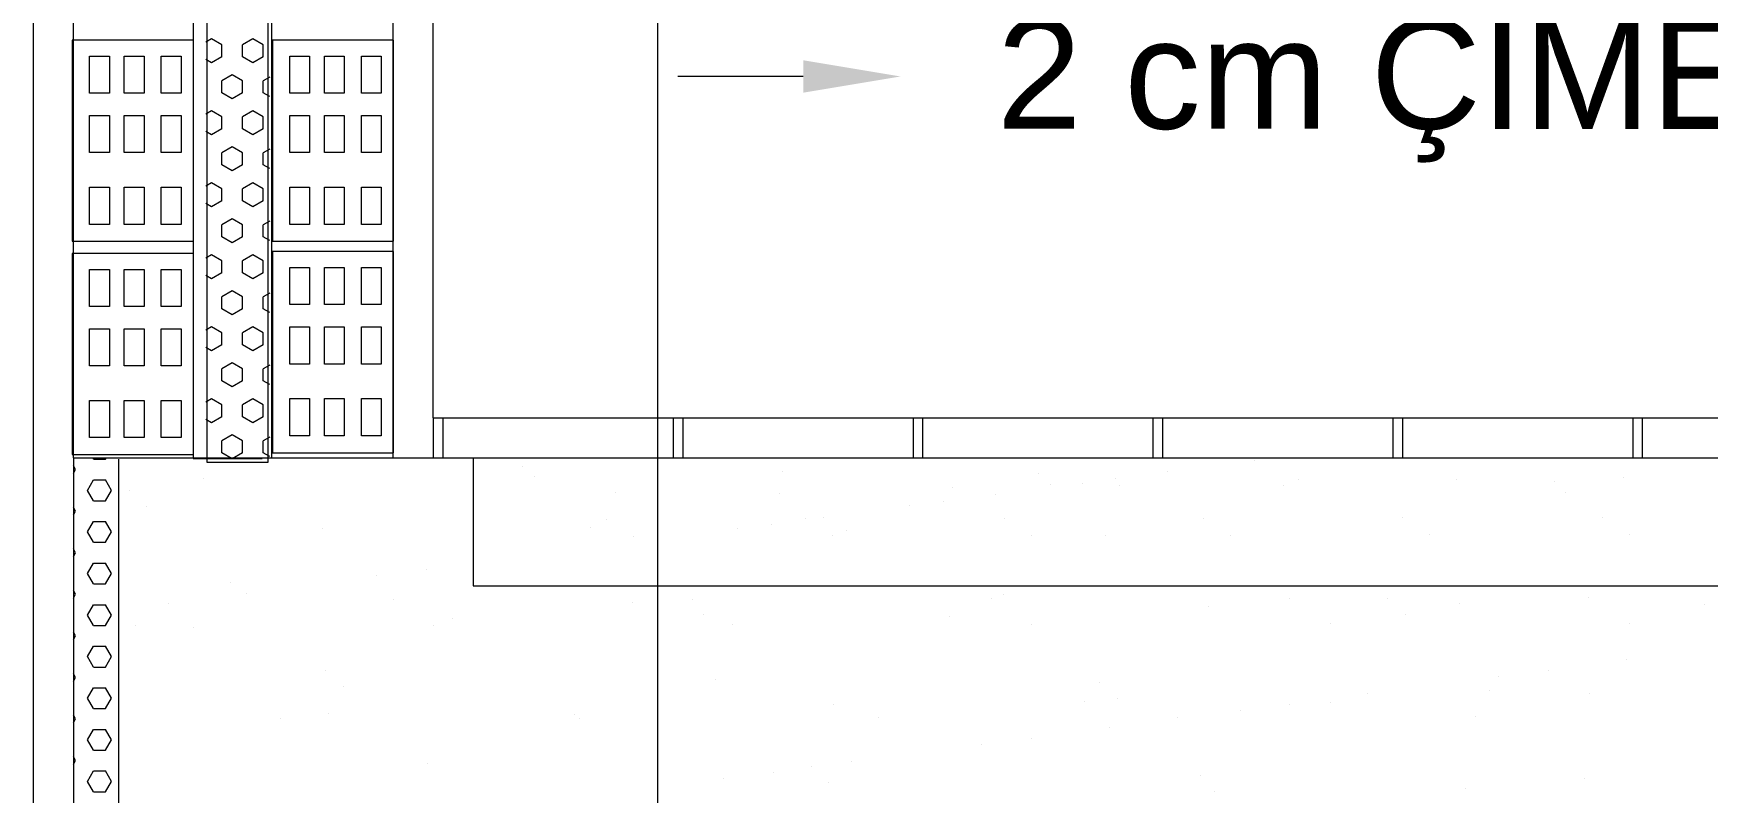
# Model space of a CAD drawing. Header units: inches. Extents: x -7543 to -822, y 102837 to 190349.
# Drawn here: x -822.4808 to -822.4285, y 102836.9717 to 102836.9954 of the extents above; entities that cross this region are included whole.
import ezdxf

# ---------------------------------------------------------------- set-up
doc = ezdxf.new("R2010")
doc.units = ezdxf.units.IN
doc.header["$MEASUREMENT"] = 0
doc.layers.add('PENCERE', color=7, linetype='Continuous', lineweight=18, true_color=0xffb360)
doc.styles.add('MAHAL', font='arial.ttf', dxfattribs={"height": 0.13})

msp = doc.modelspace()

# ---------------------------------------------------------------- linework, layer by layer
at = {"layer": 'PENCERE'}
for p, q in [((-822.461334, 102837.034157), (-822.461334, 102836.970395)), ((-822.480844, 102836.950395), (-822.480844, 102837.027145)), ((-822.479594, 102836.982145), (-822.479594, 102837.027145)), ((-822.475855, 102837.026989), (-822.475855, 102836.982119)), ((-822.475422, 102837.02693), (-822.475422, 102836.982009)), ((-822.473504, 102836.982009), (-822.473504, 102837.02687)), ((-822.473392, 102836.982119), (-822.473392, 102837.026989)), ((-822.469594, 102836.982145), (-822.469594, 102837.027145)), ((-822.468344, 102836.983395), (-822.468344, 102837.027145)), ((-822.479632, 102836.995195), (-822.479632, 102836.988911)), ((-822.475846, 102836.995195), (-822.479632, 102836.995195)), ((-822.475846, 102836.988911), (-822.475846, 102836.995195)), ((-822.475281, 102836.995235), (-822.475458, 102836.995133)), ((-822.474957, 102836.995048), (-822.475281, 102836.995235)), ((-822.474957, 102836.994673), (-822.474957, 102836.995048)), ((-822.473982, 102836.995235), (-822.474307, 102836.995048)), ((-822.474307, 102836.994673), (-822.474307, 102836.995048)), ((-822.473658, 102836.995048), (-822.473982, 102836.995235)), ((-822.473658, 102836.994673), (-822.473658, 102836.995048)), ((-822.469588, 102836.995195), (-822.473374, 102836.995195)), ((-822.473374, 102836.995195), (-822.473374, 102836.988911)), ((-822.469588, 102836.988911), (-822.469588, 102836.995195)), ((-822.479089, 102836.994695), (-822.478471, 102836.994695)), ((-822.479089, 102836.993535), (-822.479089, 102836.994695)), ((-822.478471, 102836.994695), (-822.478471, 102836.993535)), ((-822.478007, 102836.994695), (-822.477388, 102836.994695)), ((-822.478007, 102836.993535), (-822.478007, 102836.994695)), ((-822.477388, 102836.994695), (-822.477388, 102836.993535)), ((-822.476847, 102836.994695), (-822.476228, 102836.994695)), ((-822.476847, 102836.993535), (-822.476847, 102836.994695)), ((-822.476228, 102836.994695), (-822.476228, 102836.993535)), ((-822.475281, 102836.994485), (-822.475458, 102836.994587)), ((-822.474957, 102836.994673), (-822.475281, 102836.994485)), ((-822.473982, 102836.994485), (-822.474307, 102836.994673)), ((-822.473658, 102836.994673), (-822.473982, 102836.994485)), ((-822.472831, 102836.994695), (-822.472213, 102836.994695)), ((-822.472831, 102836.993535), (-822.472831, 102836.994695)), ((-822.472213, 102836.994695), (-822.472213, 102836.993535)), ((-822.471749, 102836.994695), (-822.47113, 102836.994695)), ((-822.471749, 102836.993535), (-822.471749, 102836.994695)), ((-822.47113, 102836.994695), (-822.47113, 102836.993535)), ((-822.470589, 102836.994695), (-822.46997, 102836.994695)), ((-822.470589, 102836.993535), (-822.470589, 102836.994695)), ((-822.46997, 102836.994695), (-822.46997, 102836.993535)), ((-822.474632, 102836.99411), (-822.474957, 102836.993923)), ((-822.474957, 102836.993548), (-822.474957, 102836.993923)), ((-822.474307, 102836.993923), (-822.474632, 102836.99411)), ((-822.474307, 102836.993548), (-822.474307, 102836.993923)), ((-822.473458, 102836.994038), (-822.473658, 102836.993923)), ((-822.473658, 102836.993548), (-822.473658, 102836.993923)), ((-822.456777, 102836.994061), (-822.460696, 102836.994061)), ((-822.478471, 102836.993535), (-822.479089, 102836.993535)), ((-822.477388, 102836.993535), (-822.478007, 102836.993535)), ((-822.476228, 102836.993535), (-822.476847, 102836.993535)), ((-822.474632, 102836.99336), (-822.474957, 102836.993548)), ((-822.474307, 102836.993548), (-822.474632, 102836.99336)), ((-822.473458, 102836.993433), (-822.473658, 102836.993548)), ((-822.472213, 102836.993535), (-822.472831, 102836.993535)), ((-822.47113, 102836.993535), (-822.471749, 102836.993535)), ((-822.46997, 102836.993535), (-822.470589, 102836.993535)), ((-822.479089, 102836.99284), (-822.478471, 102836.99284)), ((-822.479089, 102836.99168), (-822.479089, 102836.99284)), ((-822.478471, 102836.99284), (-822.478471, 102836.99168)), ((-822.478007, 102836.99284), (-822.477388, 102836.99284)), ((-822.478007, 102836.99168), (-822.478007, 102836.99284)), ((-822.477388, 102836.99284), (-822.477388, 102836.99168)), ((-822.476847, 102836.99284), (-822.476228, 102836.99284)), ((-822.476847, 102836.99168), (-822.476847, 102836.99284)), ((-822.476228, 102836.99284), (-822.476228, 102836.99168)), ((-822.475281, 102836.992985), (-822.475458, 102836.992883)), ((-822.474957, 102836.992798), (-822.475281, 102836.992985)), ((-822.474957, 102836.992423), (-822.474957, 102836.992798)), ((-822.473982, 102836.992985), (-822.474307, 102836.992798)), ((-822.474307, 102836.992423), (-822.474307, 102836.992798)), ((-822.473658, 102836.992798), (-822.473982, 102836.992985)), ((-822.473658, 102836.992423), (-822.473658, 102836.992798)), ((-822.472831, 102836.99284), (-822.472213, 102836.99284)), ((-822.472831, 102836.99168), (-822.472831, 102836.99284)), ((-822.472213, 102836.99284), (-822.472213, 102836.99168)), ((-822.471749, 102836.99284), (-822.47113, 102836.99284)), ((-822.471749, 102836.99168), (-822.471749, 102836.99284)), ((-822.47113, 102836.99284), (-822.47113, 102836.99168)), ((-822.470589, 102836.99284), (-822.46997, 102836.99284)), ((-822.470589, 102836.99168), (-822.470589, 102836.99284)), ((-822.46997, 102836.99284), (-822.46997, 102836.99168)), ((-822.475281, 102836.992235), (-822.475458, 102836.992337)), ((-822.474957, 102836.992423), (-822.475281, 102836.992235)), ((-822.473982, 102836.992235), (-822.474307, 102836.992423)), ((-822.473658, 102836.992423), (-822.473982, 102836.992235)), ((-822.478471, 102836.99168), (-822.479089, 102836.99168)), ((-822.477388, 102836.99168), (-822.478007, 102836.99168)), ((-822.476228, 102836.99168), (-822.476847, 102836.99168)), ((-822.474632, 102836.99186), (-822.474957, 102836.991673)), ((-822.474957, 102836.991298), (-822.474957, 102836.991673)), ((-822.474307, 102836.991673), (-822.474632, 102836.99186)), ((-822.474307, 102836.991298), (-822.474307, 102836.991673)), ((-822.473458, 102836.991788), (-822.473658, 102836.991673)), ((-822.473658, 102836.991298), (-822.473658, 102836.991673)), ((-822.472213, 102836.99168), (-822.472831, 102836.99168)), ((-822.47113, 102836.99168), (-822.471749, 102836.99168)), ((-822.46997, 102836.99168), (-822.470589, 102836.99168)), ((-822.474632, 102836.99111), (-822.474957, 102836.991298)), ((-822.474307, 102836.991298), (-822.474632, 102836.99111)), ((-822.473458, 102836.991183), (-822.473658, 102836.991298)), ((-822.475281, 102836.990735), (-822.475458, 102836.990633)), ((-822.474957, 102836.990548), (-822.475281, 102836.990735)), ((-822.473982, 102836.990735), (-822.474307, 102836.990548)), ((-822.473658, 102836.990548), (-822.473982, 102836.990735)), ((-822.479089, 102836.990598), (-822.478471, 102836.990598)), ((-822.479089, 102836.989439), (-822.479089, 102836.990598)), ((-822.478471, 102836.990598), (-822.478471, 102836.989439)), ((-822.478007, 102836.990598), (-822.477388, 102836.990598)), ((-822.478007, 102836.989439), (-822.478007, 102836.990598)), ((-822.477388, 102836.990598), (-822.477388, 102836.989439)), ((-822.476847, 102836.990598), (-822.476228, 102836.990598)), ((-822.476847, 102836.989439), (-822.476847, 102836.990598)), ((-822.476228, 102836.990598), (-822.476228, 102836.989439)), ((-822.474957, 102836.990173), (-822.475281, 102836.989985)), ((-822.474957, 102836.990173), (-822.474957, 102836.990548)), ((-822.474307, 102836.990173), (-822.474307, 102836.990548)), ((-822.473982, 102836.989985), (-822.474307, 102836.990173)), ((-822.473658, 102836.990173), (-822.473982, 102836.989985)), ((-822.473658, 102836.990173), (-822.473658, 102836.990548)), ((-822.472831, 102836.990598), (-822.472213, 102836.990598)), ((-822.472831, 102836.989439), (-822.472831, 102836.990598)), ((-822.472213, 102836.990598), (-822.472213, 102836.989439)), ((-822.471749, 102836.990598), (-822.47113, 102836.990598)), ((-822.471749, 102836.989439), (-822.471749, 102836.990598)), ((-822.47113, 102836.990598), (-822.47113, 102836.989439)), ((-822.470589, 102836.990598), (-822.46997, 102836.990598)), ((-822.470589, 102836.989439), (-822.470589, 102836.990598)), ((-822.46997, 102836.990598), (-822.46997, 102836.989439)), ((-822.475281, 102836.989985), (-822.475458, 102836.990087)), ((-822.474632, 102836.98961), (-822.474957, 102836.989423)), ((-822.474307, 102836.989423), (-822.474632, 102836.98961)), ((-822.478471, 102836.989439), (-822.479089, 102836.989439)), ((-822.477388, 102836.989439), (-822.478007, 102836.989439)), ((-822.476228, 102836.989439), (-822.476847, 102836.989439)), ((-822.474957, 102836.989048), (-822.474957, 102836.989423)), ((-822.474632, 102836.98886), (-822.474957, 102836.989048)), ((-822.474307, 102836.989048), (-822.474632, 102836.98886)), ((-822.474307, 102836.989048), (-822.474307, 102836.989423)), ((-822.473458, 102836.989538), (-822.473658, 102836.989423)), ((-822.473658, 102836.989048), (-822.473658, 102836.989423)), ((-822.473458, 102836.988933), (-822.473658, 102836.989048)), ((-822.472213, 102836.989439), (-822.472831, 102836.989439)), ((-822.47113, 102836.989439), (-822.471749, 102836.989439)), ((-822.46997, 102836.989439), (-822.470589, 102836.989439)), ((-822.479632, 102836.988911), (-822.475846, 102836.988911)), ((-822.475846, 102836.988534), (-822.479632, 102836.988534)), ((-822.479632, 102836.988534), (-822.479632, 102836.98225)), ((-822.475846, 102836.98225), (-822.475846, 102836.988534)), ((-822.473374, 102836.988911), (-822.469588, 102836.988911)), ((-822.473374, 102836.98859), (-822.473374, 102836.982305)), ((-822.469588, 102836.98859), (-822.473374, 102836.98859)), ((-822.469588, 102836.982305), (-822.469588, 102836.98859)), ((-822.479089, 102836.988034), (-822.478471, 102836.988034)), ((-822.479089, 102836.986874), (-822.479089, 102836.988034)), ((-822.478471, 102836.988034), (-822.478471, 102836.986874)), ((-822.478007, 102836.988034), (-822.477388, 102836.988034)), ((-822.478007, 102836.986874), (-822.478007, 102836.988034)), ((-822.477388, 102836.988034), (-822.477388, 102836.986874)), ((-822.476847, 102836.988034), (-822.476228, 102836.988034)), ((-822.476847, 102836.986874), (-822.476847, 102836.988034)), ((-822.476228, 102836.988034), (-822.476228, 102836.986874)), ((-822.475281, 102836.988485), (-822.475458, 102836.988383)), ((-822.474957, 102836.988298), (-822.475281, 102836.988485)), ((-822.474957, 102836.987923), (-822.474957, 102836.988298)), ((-822.473982, 102836.988485), (-822.474307, 102836.988298)), ((-822.474307, 102836.987923), (-822.474307, 102836.988298)), ((-822.473658, 102836.988298), (-822.473982, 102836.988485)), ((-822.473658, 102836.987923), (-822.473658, 102836.988298)), ((-822.472831, 102836.98809), (-822.472213, 102836.98809)), ((-822.472831, 102836.98693), (-822.472831, 102836.98809)), ((-822.472213, 102836.98809), (-822.472213, 102836.98693)), ((-822.471749, 102836.98809), (-822.47113, 102836.98809)), ((-822.471749, 102836.98693), (-822.471749, 102836.98809)), ((-822.47113, 102836.98809), (-822.47113, 102836.98693)), ((-822.470589, 102836.98809), (-822.46997, 102836.98809)), ((-822.470589, 102836.98693), (-822.470589, 102836.98809)), ((-822.46997, 102836.98809), (-822.46997, 102836.98693)), ((-822.475281, 102836.987735), (-822.475458, 102836.987837)), ((-822.474957, 102836.987923), (-822.475281, 102836.987735)), ((-822.473982, 102836.987735), (-822.474307, 102836.987923)), ((-822.473658, 102836.987923), (-822.473982, 102836.987735)), ((-822.474632, 102836.98736), (-822.474957, 102836.987173)), ((-822.474957, 102836.986798), (-822.474957, 102836.987173)), ((-822.474307, 102836.987173), (-822.474632, 102836.98736)), ((-822.474307, 102836.986798), (-822.474307, 102836.987173)), ((-822.473458, 102836.987288), (-822.473658, 102836.987173)), ((-822.473658, 102836.986798), (-822.473658, 102836.987173)), ((-822.478471, 102836.986874), (-822.479089, 102836.986874)), ((-822.477388, 102836.986874), (-822.478007, 102836.986874)), ((-822.476228, 102836.986874), (-822.476847, 102836.986874)), ((-822.474632, 102836.98661), (-822.474957, 102836.986798)), ((-822.474307, 102836.986798), (-822.474632, 102836.98661)), ((-822.473458, 102836.986683), (-822.473658, 102836.986798)), ((-822.472213, 102836.98693), (-822.472831, 102836.98693)), ((-822.47113, 102836.98693), (-822.471749, 102836.98693)), ((-822.46997, 102836.98693), (-822.470589, 102836.98693)), ((-822.479089, 102836.986178), (-822.478471, 102836.986178)), ((-822.479089, 102836.985019), (-822.479089, 102836.986178)), ((-822.478471, 102836.986178), (-822.478471, 102836.985019)), ((-822.478007, 102836.986178), (-822.477388, 102836.986178)), ((-822.478007, 102836.985019), (-822.478007, 102836.986178)), ((-822.477388, 102836.986178), (-822.477388, 102836.985019)), ((-822.476847, 102836.986178), (-822.476228, 102836.986178)), ((-822.476847, 102836.985019), (-822.476847, 102836.986178)), ((-822.476228, 102836.986178), (-822.476228, 102836.985019)), ((-822.475281, 102836.986235), (-822.475458, 102836.986133)), ((-822.474957, 102836.986048), (-822.475281, 102836.986235)), ((-822.474957, 102836.985673), (-822.474957, 102836.986048)), ((-822.473982, 102836.986235), (-822.474307, 102836.986048)), ((-822.474307, 102836.985673), (-822.474307, 102836.986048)), ((-822.473658, 102836.986048), (-822.473982, 102836.986235)), ((-822.473658, 102836.985673), (-822.473658, 102836.986048)), ((-822.472831, 102836.986234), (-822.472213, 102836.986234)), ((-822.472831, 102836.985075), (-822.472831, 102836.986234)), ((-822.472213, 102836.986234), (-822.472213, 102836.985075)), ((-822.471749, 102836.986234), (-822.47113, 102836.986234)), ((-822.471749, 102836.985075), (-822.471749, 102836.986234)), ((-822.47113, 102836.986234), (-822.47113, 102836.985075)), ((-822.470589, 102836.986234), (-822.46997, 102836.986234)), ((-822.470589, 102836.985075), (-822.470589, 102836.986234)), ((-822.46997, 102836.986234), (-822.46997, 102836.985075)), ((-822.475281, 102836.985485), (-822.475458, 102836.985587)), ((-822.474957, 102836.985673), (-822.475281, 102836.985485)), ((-822.473982, 102836.985485), (-822.474307, 102836.985673)), ((-822.473658, 102836.985673), (-822.473982, 102836.985485)), ((-822.478471, 102836.985019), (-822.479089, 102836.985019)), ((-822.477388, 102836.985019), (-822.478007, 102836.985019)), ((-822.476228, 102836.985019), (-822.476847, 102836.985019)), ((-822.474632, 102836.98511), (-822.474957, 102836.984923)), ((-822.474957, 102836.984548), (-822.474957, 102836.984923)), ((-822.474307, 102836.984923), (-822.474632, 102836.98511)), ((-822.474307, 102836.984548), (-822.474307, 102836.984923)), ((-822.473458, 102836.985038), (-822.473658, 102836.984923)), ((-822.473658, 102836.984548), (-822.473658, 102836.984923)), ((-822.472213, 102836.985075), (-822.472831, 102836.985075)), ((-822.47113, 102836.985075), (-822.471749, 102836.985075)), ((-822.46997, 102836.985075), (-822.470589, 102836.985075)), ((-822.474632, 102836.98436), (-822.474957, 102836.984548)), ((-822.474307, 102836.984548), (-822.474632, 102836.98436)), ((-822.473458, 102836.984433), (-822.473658, 102836.984548)), ((-822.479089, 102836.983937), (-822.478471, 102836.983937)), ((-822.479089, 102836.982778), (-822.479089, 102836.983937)), ((-822.478471, 102836.983937), (-822.478471, 102836.982778)), ((-822.478007, 102836.983937), (-822.477388, 102836.983937)), ((-822.478007, 102836.982778), (-822.478007, 102836.983937)), ((-822.477388, 102836.983937), (-822.477388, 102836.982778)), ((-822.476847, 102836.983937), (-822.476228, 102836.983937)), ((-822.476847, 102836.982778), (-822.476847, 102836.983937)), ((-822.476228, 102836.983937), (-822.476228, 102836.982778)), ((-822.475281, 102836.983985), (-822.475458, 102836.983883)), ((-822.474957, 102836.983798), (-822.475281, 102836.983985)), ((-822.473982, 102836.983985), (-822.474307, 102836.983798)), ((-822.473658, 102836.983798), (-822.473982, 102836.983985)), ((-822.472831, 102836.983993), (-822.472213, 102836.983993)), ((-822.472831, 102836.982834), (-822.472831, 102836.983993)), ((-822.472213, 102836.983993), (-822.472213, 102836.982834)), ((-822.471749, 102836.983993), (-822.47113, 102836.983993)), ((-822.471749, 102836.982834), (-822.471749, 102836.983993)), ((-822.47113, 102836.983993), (-822.47113, 102836.982834)), ((-822.470589, 102836.983993), (-822.46997, 102836.983993)), ((-822.470589, 102836.982834), (-822.470589, 102836.983993)), ((-822.46997, 102836.983993), (-822.46997, 102836.982834)), ((-822.475281, 102836.983235), (-822.475458, 102836.983337)), ((-822.474957, 102836.983423), (-822.475281, 102836.983235)), ((-822.474957, 102836.983423), (-822.474957, 102836.983798)), ((-822.474307, 102836.983423), (-822.474307, 102836.983798)), ((-822.473982, 102836.983235), (-822.474307, 102836.983423)), ((-822.473658, 102836.983423), (-822.473982, 102836.983235)), ((-822.473658, 102836.983423), (-822.473658, 102836.983798)), ((-822.468344, 102836.983395), (-822.349096, 102836.983395)), ((-822.468344, 102836.983395), (-822.468344, 102836.982145)), ((-822.468044, 102836.983395), (-822.468044, 102836.982145)), ((-822.460844, 102836.983395), (-822.460844, 102836.982145)), ((-822.460544, 102836.983395), (-822.460544, 102836.982145)), ((-822.453344, 102836.983395), (-822.453344, 102836.982145)), ((-822.453044, 102836.983395), (-822.453044, 102836.982145)), ((-822.445844, 102836.983395), (-822.445844, 102836.982145)), ((-822.445544, 102836.983395), (-822.445544, 102836.982145)), ((-822.438344, 102836.983395), (-822.438344, 102836.982145)), ((-822.438044, 102836.983395), (-822.438044, 102836.982145)), ((-822.430844, 102836.983395), (-822.430844, 102836.982145)), ((-822.430544, 102836.983395), (-822.430544, 102836.982145)), ((-822.478471, 102836.982778), (-822.479089, 102836.982778)), ((-822.477388, 102836.982778), (-822.478007, 102836.982778)), ((-822.476228, 102836.982778), (-822.476847, 102836.982778)), ((-822.474632, 102836.98286), (-822.474957, 102836.982673)), ((-822.474307, 102836.982673), (-822.474632, 102836.98286)), ((-822.473458, 102836.982788), (-822.473658, 102836.982673)), ((-822.472213, 102836.982834), (-822.472831, 102836.982834)), ((-822.47113, 102836.982834), (-822.471749, 102836.982834)), ((-822.46997, 102836.982834), (-822.470589, 102836.982834)), ((-822.479632, 102836.98225), (-822.475846, 102836.98225)), ((-822.474957, 102836.982298), (-822.474957, 102836.982673)), ((-822.474632, 102836.98211), (-822.474957, 102836.982298)), ((-822.474307, 102836.982298), (-822.474632, 102836.98211)), ((-822.474307, 102836.982298), (-822.474307, 102836.982673)), ((-822.473658, 102836.982298), (-822.473658, 102836.982673)), ((-822.473458, 102836.982183), (-822.473658, 102836.982298)), ((-822.473374, 102836.982305), (-822.469588, 102836.982305)), ((-822.479594, 102836.982145), (-822.349096, 102836.982145)), ((-822.479594, 102836.982145), (-822.479594, 102836.951645)), ((-822.479527, 102836.981777), (-822.479594, 102836.981894)), ((-822.479594, 102836.98166), (-822.479527, 102836.981777)), ((-822.478964, 102836.982102), (-822.478989, 102836.982145)), ((-822.478964, 102836.982102), (-822.478589, 102836.982102)), ((-822.478589, 102836.982102), (-822.478564, 102836.982145)), ((-822.478187, 102836.982106), (-822.478187, 102836.953305)), ((-822.475855, 102836.982119), (-822.473697, 102836.982119)), ((-822.475422, 102836.982009), (-822.473504, 102836.982009)), ((-822.467094, 102836.982145), (-822.467094, 102836.978145)), ((-822.46555, 102836.981887), (-822.46555, 102836.981887)), ((-822.442674, 102836.982065), (-822.442674, 102836.982065)), ((-822.479152, 102836.981127), (-822.478964, 102836.981452)), ((-822.478964, 102836.981452), (-822.478589, 102836.981452)), ((-822.478402, 102836.981127), (-822.478589, 102836.981452)), ((-822.475537, 102836.9815), (-822.475537, 102836.9815)), ((-822.465182, 102836.981549), (-822.465182, 102836.981549)), ((-822.457429, 102836.98171), (-822.457429, 102836.98171)), ((-822.452115, 102836.981224), (-822.452115, 102836.981224)), ((-822.449426, 102836.981641), (-822.449426, 102836.981641)), ((-822.449058, 102836.981303), (-822.449058, 102836.981303)), ((-822.448057, 102836.981356), (-822.448057, 102836.981356)), ((-822.447016, 102836.981493), (-822.447016, 102836.981493)), ((-822.44688, 102836.98129), (-822.44688, 102836.98129)), ((-822.44539, 102836.981707), (-822.44539, 102836.981707)), ((-822.441763, 102836.981266), (-822.441763, 102836.981266)), ((-822.441306, 102836.981464), (-822.441306, 102836.981464)), ((-822.436362, 102836.98146), (-822.436362, 102836.98146)), ((-822.433303, 102836.981396), (-822.433303, 102836.981396)), ((-822.431126, 102836.981527), (-822.431126, 102836.981527)), ((-822.478964, 102836.980803), (-822.479152, 102836.981127)), ((-822.478964, 102836.980803), (-822.478589, 102836.980803)), ((-822.478589, 102836.980803), (-822.478402, 102836.981127)), ((-822.477848, 102836.981132), (-822.477848, 102836.981132)), ((-822.462633, 102836.981054), (-822.462633, 102836.981054)), ((-822.457517, 102836.981029), (-822.457517, 102836.981029)), ((-822.4524, 102836.980784), (-822.4524, 102836.980784)), ((-822.450774, 102836.980998), (-822.450774, 102836.980998)), ((-822.432934, 102836.981058), (-822.432934, 102836.981058)), ((-822.479527, 102836.980478), (-822.479594, 102836.980595)), ((-822.479594, 102836.980361), (-822.479527, 102836.980478)), ((-822.479152, 102836.979828), (-822.478964, 102836.980153)), ((-822.478964, 102836.980153), (-822.478589, 102836.980153)), ((-822.478402, 102836.979828), (-822.478589, 102836.980153)), ((-822.477295, 102836.980625), (-822.477295, 102836.980625)), ((-822.462941, 102836.980228), (-822.462941, 102836.980228)), ((-822.456712, 102836.980239), (-822.456712, 102836.980239)), ((-822.456157, 102836.980289), (-822.456157, 102836.980289)), ((-822.453441, 102836.980647), (-822.453441, 102836.980647)), ((-822.450484, 102836.980251), (-822.450484, 102836.980251)), ((-822.444256, 102836.980262), (-822.444256, 102836.980262)), ((-822.438027, 102836.980273), (-822.438027, 102836.980273)), ((-822.431799, 102836.980285), (-822.431799, 102836.980285)), ((-822.478964, 102836.979504), (-822.479152, 102836.979828)), ((-822.478589, 102836.979504), (-822.478402, 102836.979828)), ((-822.471799, 102836.979946), (-822.471799, 102836.979946)), ((-822.463442, 102836.979955), (-822.463442, 102836.979955)), ((-822.462097, 102836.979691), (-822.462097, 102836.979691)), ((-822.458824, 102836.979938), (-822.458824, 102836.979938)), ((-822.457783, 102836.980075), (-822.457783, 102836.980075)), ((-822.455869, 102836.979702), (-822.455869, 102836.979702)), ((-822.455439, 102836.979886), (-822.455439, 102836.979886)), ((-822.449641, 102836.979713), (-822.449641, 102836.979713)), ((-822.447318, 102836.979709), (-822.447318, 102836.979709)), ((-822.443412, 102836.979725), (-822.443412, 102836.979725)), ((-822.437184, 102836.979736), (-822.437184, 102836.979736)), ((-822.430956, 102836.979747), (-822.430956, 102836.979747)), ((-822.479527, 102836.979179), (-822.479594, 102836.979296)), ((-822.479594, 102836.979062), (-822.479527, 102836.979179)), ((-822.478964, 102836.979504), (-822.478589, 102836.979504)), ((-822.479152, 102836.978529), (-822.478964, 102836.978854)), ((-822.478964, 102836.978854), (-822.478589, 102836.978854)), ((-822.478402, 102836.978529), (-822.478589, 102836.978854)), ((-822.46855, 102836.978658), (-822.46855, 102836.978658)), ((-822.478964, 102836.978205), (-822.479152, 102836.978529)), ((-822.478964, 102836.978205), (-822.478589, 102836.978205)), ((-822.478589, 102836.978205), (-822.478402, 102836.978529)), ((-822.474685, 102836.978234), (-822.474685, 102836.978234)), ((-822.470112, 102836.978452), (-822.470112, 102836.978452)), ((-822.467094, 102836.978145), (-822.349096, 102836.978145)), ((-822.462681, 102836.978131), (-822.462681, 102836.978131)), ((-822.479527, 102836.97788), (-822.479594, 102836.977997)), ((-822.479594, 102836.977763), (-822.479527, 102836.97788)), ((-822.479152, 102836.97723), (-822.478964, 102836.977555)), ((-822.478964, 102836.977555), (-822.478589, 102836.977555)), ((-822.478402, 102836.97723), (-822.478589, 102836.977555)), ((-822.476626, 102836.977595), (-822.476626, 102836.977595)), ((-822.474187, 102836.977916), (-822.474187, 102836.977916)), ((-822.469591, 102836.977713), (-822.469591, 102836.977713)), ((-822.462128, 102836.977624), (-822.462128, 102836.977624)), ((-822.460249, 102836.97773), (-822.460249, 102836.97773)), ((-822.450906, 102836.977746), (-822.450906, 102836.977746)), ((-822.4505, 102836.977865), (-822.4505, 102836.977865)), ((-822.441564, 102836.977763), (-822.441564, 102836.977763)), ((-822.438495, 102836.977762), (-822.438495, 102836.977762)), ((-822.436259, 102836.977589), (-822.436259, 102836.977589)), ((-822.432221, 102836.97778), (-822.432221, 102836.97778)), ((-822.428585, 102836.977552), (-822.428585, 102836.977552)), ((-822.478964, 102836.976906), (-822.479152, 102836.97723)), ((-822.478589, 102836.976906), (-822.478402, 102836.97723)), ((-822.467742, 102836.977133), (-822.467742, 102836.977133)), ((-822.459889, 102836.977233), (-822.459889, 102836.977233)), ((-822.452215, 102836.977196), (-822.452215, 102836.977196)), ((-822.444112, 102836.977488), (-822.444112, 102836.977488)), ((-822.437942, 102836.977256), (-822.437942, 102836.977256)), ((-822.479527, 102836.976581), (-822.479594, 102836.976698)), ((-822.479594, 102836.976464), (-822.479527, 102836.976581)), ((-822.478964, 102836.976906), (-822.478589, 102836.976906)), ((-822.477669, 102836.97689), (-822.477669, 102836.97689)), ((-822.475845, 102836.976841), (-822.475845, 102836.976841)), ((-822.468326, 102836.976907), (-822.468326, 102836.976907)), ((-822.458984, 102836.976924), (-822.458984, 102836.976924)), ((-822.449641, 102836.976941), (-822.449641, 102836.976941)), ((-822.440299, 102836.976958), (-822.440299, 102836.976958)), ((-822.430956, 102836.976974), (-822.430956, 102836.976974)), ((-822.479152, 102836.975931), (-822.478964, 102836.976256)), ((-822.478964, 102836.976256), (-822.478589, 102836.976256)), ((-822.478402, 102836.975931), (-822.478589, 102836.976256)), ((-822.478964, 102836.975607), (-822.479152, 102836.975931)), ((-822.478964, 102836.975607), (-822.478589, 102836.975607)), ((-822.478589, 102836.975607), (-822.478402, 102836.975931)), ((-822.471699, 102836.975498), (-822.471699, 102836.975498)), ((-822.433483, 102836.975507), (-822.433483, 102836.975507)), ((-822.431044, 102836.975828), (-822.431044, 102836.975828)), ((-822.479527, 102836.975282), (-822.479594, 102836.975399)), ((-822.479594, 102836.975164), (-822.479527, 102836.975282)), ((-822.479152, 102836.974632), (-822.478964, 102836.974957)), ((-822.478964, 102836.974957), (-822.478589, 102836.974957)), ((-822.478402, 102836.974632), (-822.478589, 102836.974957)), ((-822.471146, 102836.974991), (-822.471146, 102836.974991)), ((-822.459518, 102836.975232), (-822.459518, 102836.975232)), ((-822.447514, 102836.975129), (-822.447514, 102836.975129)), ((-822.435045, 102836.975301), (-822.435045, 102836.975301)), ((-822.478964, 102836.974307), (-822.479152, 102836.974632)), ((-822.478589, 102836.974307), (-822.478402, 102836.974632)), ((-822.455833, 102836.974421), (-822.455833, 102836.974421)), ((-822.44798, 102836.974521), (-822.44798, 102836.974521)), ((-822.446961, 102836.974622), (-822.446961, 102836.974622)), ((-822.441558, 102836.974444), (-822.441558, 102836.974444)), ((-822.440306, 102836.974484), (-822.440306, 102836.974484)), ((-822.43912, 102836.974765), (-822.43912, 102836.974765)), ((-822.435332, 102836.974864), (-822.435332, 102836.974864)), ((-822.432203, 102836.974776), (-822.432203, 102836.974776)), ((-822.479527, 102836.973983), (-822.479594, 102836.9741)), ((-822.479594, 102836.973865), (-822.479527, 102836.973983)), ((-822.478964, 102836.974307), (-822.478589, 102836.974307)), ((-822.473114, 102836.973988), (-822.473114, 102836.973988)), ((-822.47161, 102836.974165), (-822.47161, 102836.974165)), ((-822.463935, 102836.974129), (-822.463935, 102836.974129)), ((-822.463772, 102836.974005), (-822.463772, 102836.974005)), ((-822.454429, 102836.974022), (-822.454429, 102836.974022)), ((-822.445087, 102836.974039), (-822.445087, 102836.974039)), ((-822.44312, 102836.974238), (-822.44312, 102836.974238)), ((-822.435745, 102836.974056), (-822.435745, 102836.974056)), ((-822.479152, 102836.973333), (-822.478964, 102836.973658)), ((-822.478964, 102836.973658), (-822.478589, 102836.973658)), ((-822.478402, 102836.973333), (-822.478589, 102836.973658)), ((-822.449634, 102836.973381), (-822.449634, 102836.973381)), ((-822.447195, 102836.973702), (-822.447195, 102836.973702)), ((-822.478964, 102836.973008), (-822.479152, 102836.973333)), ((-822.478964, 102836.973008), (-822.478589, 102836.973008)), ((-822.478589, 102836.973008), (-822.478402, 102836.973333)), ((-822.451195, 102836.973175), (-822.451195, 102836.973175)), ((-822.479527, 102836.972684), (-822.479594, 102836.972801)), ((-822.479594, 102836.972566), (-822.479527, 102836.972684)), ((-822.479152, 102836.972034), (-822.478964, 102836.972359)), ((-822.478964, 102836.972359), (-822.478589, 102836.972359)), ((-822.478402, 102836.972034), (-822.478589, 102836.972359)), ((-822.468536, 102836.972599), (-822.468536, 102836.972599)), ((-822.457709, 102836.972318), (-822.457709, 102836.972318)), ((-822.456532, 102836.972496), (-822.456532, 102836.972496)), ((-822.45527, 102836.972639), (-822.45527, 102836.972639)), ((-822.478964, 102836.971709), (-822.479152, 102836.972034)), ((-822.478589, 102836.971709), (-822.478402, 102836.972034)), ((-822.459271, 102836.972112), (-822.459271, 102836.972112)), ((-822.455979, 102836.971989), (-822.455979, 102836.971989)), ((-822.444351, 102836.972231), (-822.444351, 102836.972231)), ((-822.436071, 102836.971808), (-822.436071, 102836.971808)), ((-822.432346, 102836.972128), (-822.432346, 102836.972128)), ((-822.478964, 102836.971709), (-822.478589, 102836.971709)), ((-822.443923, 102836.971708), (-822.443923, 102836.971708))]:
    msp.add_line(p, q, dxfattribs=at)
msp.add_solid([(-822.456777, 102836.994567), (-822.453739, 102836.994061), (-822.456777, 102836.993555)], dxfattribs=at)

# ---------------------------------------------------------------- texts
at = {"layer": 'PENCERE', "style": 'MAHAL'}
msp.add_text('2 cm ÇIMENTO HARCLI DIS  SIVA', height=0.00342225, rotation=359.9794, dxfattribs=at).set_placement((-822.450726, 102836.992429))

doc.saveas('drawing.dxf')
